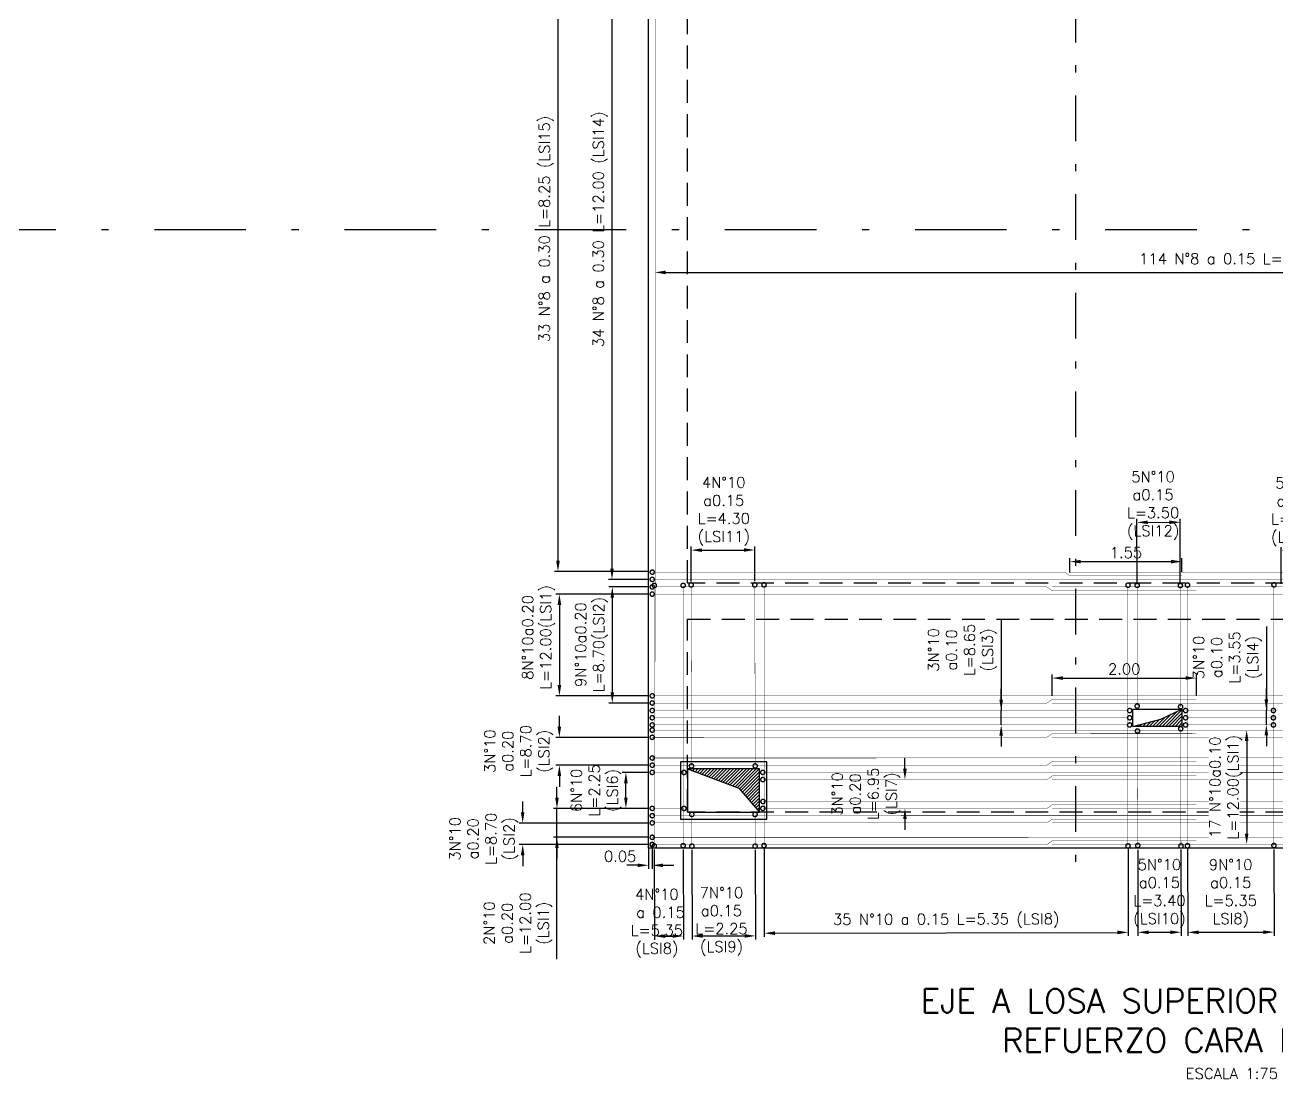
# Model space of a CAD drawing. Header units: metres. Extents: x 1080427 to 1081241, y 976768 to 977288.
# Drawn here: x 1080682.23 to 1080699.61, y 977027.62 to 977042.26 of the extents above; entities that cross this region are included whole.
import ezdxf

# ---------------------------------------------------------------- set-up
doc = ezdxf.new("R2010")
doc.units = ezdxf.units.M
doc.header["$LTSCALE"] = 25.4
for name, pattern in [('DASHDOT', [1, 0.5, -0.25, 0, -0.25]), ('DASHED2', [0.375, 0.25, -0.125]), ('HIDDEN', [0.375, 0.25, -0.125])]:
    doc.linetypes.add(name, pattern=pattern)
for name, color, linetype in [('CONTRAPESO', 3, 'Continuous'), ('DIMCONTRAPESO', 1, 'Continuous'), ('EJE PUENTE', 41, 'DASHDOT'), ('PROY', 9, 'HIDDEN'), ('PROYECC', 251, 'HIDDEN'), ('REF', 6, 'Continuous'), ('REF H', 6, 'Continuous'), ('REGL175', 7, 'Continuous')]:
    doc.layers.add(name, color=color, linetype=linetype)
doc.layers.add('COTA', color=1, linetype='Continuous', lineweight=30)
doc.layers.add('EJECONTRAPESO', color=41, linetype='DASHDOT', lineweight=30)
doc.styles.add('romans', font='romans.shx')
doc.dimstyles.new('Copy 75', dxfattribs={"dimtxt": 0.15, "dimasz": 0.15, "dimexe": 0.05, "dimexo": 0.05, "dimgap": 0.05, "dimtad": 1, "dimzin": 0, "dimdsep": 46, "dimtxsty": 'romans', "dimcen": 0.002, "dimclrd": 1, "dimclre": 1, "dimclrt": 3, "dimadec": 4, "dimazin": 0, "dimtfac": 1, "dimtofl": 0, "dimtmove": 1, "dimatfit": 3, "dimfxl": 1, "dimtolj": 1, "dimtzin": 0, "dimarcsym": 1})

# ---------------------------------------------------------------- blocks, each defined once
blk = doc.blocks.new('*D393')
at = {"layer": 'Defpoints', "color": 0, "transparency": 16777216}
for p in [(1080690.928, 977044.18), (1080689.627, 977034.668), (1080690.936, 977034.668)]:
    blk.add_point(p, dxfattribs=at)
at = {"layer": 'DIMCONTRAPESO', "color": 1, "lineweight": -2, "transparency": 16777216}
for p, q in [((1080690.878, 977044.18), (1080689.577, 977044.18)), ((1080689.627, 977044.03), (1080689.627, 977034.818)), ((1080690.886, 977034.668), (1080689.577, 977034.668))]:
    blk.add_line(p, q, dxfattribs=at)
at = {"layer": 'DIMCONTRAPESO', "color": 1, "transparency": 16777216}
for points in [[(1080689.602, 977044.03), (1080689.652, 977044.03), (1080689.627, 977044.18)], [(1080689.602, 977034.818), (1080689.652, 977034.818), (1080689.627, 977034.668)]]:
    blk.add_solid(points, dxfattribs=at)
at = {"layer": 'DIMCONTRAPESO', "color": 3, "transparency": 16777216, "insert": (1080689.463, 977039.424), "char_height": 0.15, "attachment_point": 5, "rotation": 90, "style": 'romans'}
blk.add_mtext('\\A1;33 N°8 a 0.30 L=8.25 (LSI15)', dxfattribs=at)
blk = doc.blocks.new('*D394')
at = {"layer": 'Defpoints', "color": 0, "transparency": 16777216}
for p in [(1080690.937, 977044.28), (1080690.377, 977034.559), (1080690.936, 977034.559)]:
    blk.add_point(p, dxfattribs=at)
at = {"layer": 'DIMCONTRAPESO', "color": 1, "lineweight": -2, "transparency": 16777216}
for p, q in [((1080690.887, 977044.28), (1080690.327, 977044.28)), ((1080690.377, 977044.13), (1080690.377, 977034.709)), ((1080690.886, 977034.559), (1080690.327, 977034.559))]:
    blk.add_line(p, q, dxfattribs=at)
at = {"layer": 'DIMCONTRAPESO', "color": 1, "transparency": 16777216}
for points in [[(1080690.352, 977044.13), (1080690.402, 977044.13), (1080690.377, 977044.28)], [(1080690.352, 977034.709), (1080690.402, 977034.709), (1080690.377, 977034.559)]]:
    blk.add_solid(points, dxfattribs=at)
at = {"layer": 'DIMCONTRAPESO', "color": 3, "transparency": 16777216, "insert": (1080690.213, 977039.42), "char_height": 0.15, "attachment_point": 5, "rotation": 90, "style": 'romans'}
blk.add_mtext('\\A1;34 N°8 a 0.30 L=12.00 (LSI14)', dxfattribs=at)
blk = doc.blocks.new('*D387')
at = {"layer": 'Defpoints', "color": 0, "transparency": 16777216}
for p in [(1080690.884, 977030.878), (1080690.936, 977030.878), (1080690.884, 977030.589)]:
    blk.add_point(p, dxfattribs=at)
at = {"layer": 'DIMCONTRAPESO', "color": 1, "lineweight": -2, "transparency": 16777216}
for p, q in [((1080690.884, 977030.828), (1080690.884, 977030.539)), ((1080690.936, 977030.828), (1080690.936, 977030.539)), ((1080690.734, 977030.589), (1080690.584, 977030.589)), ((1080691.086, 977030.589), (1080691.236, 977030.589))]:
    blk.add_line(p, q, dxfattribs=at)
at = {"layer": 'DIMCONTRAPESO', "color": 1, "transparency": 16777216}
for points in [[(1080690.734, 977030.614), (1080690.734, 977030.564), (1080690.884, 977030.589)], [(1080691.086, 977030.614), (1080691.086, 977030.564), (1080690.936, 977030.589)]]:
    blk.add_solid(points, dxfattribs=at)
at = {"layer": 'DIMCONTRAPESO', "color": 3, "transparency": 16777216, "insert": (1080690.49, 977030.714), "char_height": 0.15, "attachment_point": 5, "style": 'romans'}
blk.add_mtext('\\A1;0.05', dxfattribs=at)
blk = doc.blocks.new('*D388')
at = {"layer": 'Defpoints', "color": 0, "transparency": 16777216}
for p in [(1080690.936, 977034.354), (1080689.647, 977032.942), (1080690.936, 977032.942)]:
    blk.add_point(p, dxfattribs=at)
at = {"layer": 'DIMCONTRAPESO', "color": 1, "lineweight": -2, "transparency": 16777216}
for p, q in [((1080690.886, 977034.354), (1080689.597, 977034.354)), ((1080689.647, 977034.204), (1080689.647, 977033.092)), ((1080690.886, 977032.942), (1080689.597, 977032.942))]:
    blk.add_line(p, q, dxfattribs=at)
at = {"layer": 'DIMCONTRAPESO', "color": 1, "transparency": 16777216}
for points in [[(1080689.622, 977034.204), (1080689.672, 977034.204), (1080689.647, 977034.354)], [(1080689.622, 977033.092), (1080689.672, 977033.092), (1080689.647, 977032.942)]]:
    blk.add_solid(points, dxfattribs=at)
at = {"layer": 'DIMCONTRAPESO', "color": 3, "transparency": 16777216, "insert": (1080689.357, 977033.753), "char_height": 0.15, "attachment_point": 5, "rotation": 90, "style": 'romans'}
blk.add_mtext('\\A1;8N°10a0.20\\PL=12.00(LSI1)', dxfattribs=at)
blk = doc.blocks.new('*D389')
at = {"layer": 'DIMCONTRAPESO', "color": 1, "lineweight": -2, "transparency": 16777216}
for p, q in [((1080699.188, 977032.317), (1080699.188, 977031.029)), ((1080699.138, 977030.879), (1080699.138, 977030.879))]:
    blk.add_line(p, q, dxfattribs=at)
at = {"layer": 'DIMCONTRAPESO', "color": 3, "transparency": 16777216, "insert": (1080698.899, 977031.673), "char_height": 0.15, "attachment_point": 5, "rotation": 90, "style": 'romans', "bg_fill": 3, "box_fill_scale": 1.1, "bg_fill_color": 256, "bg_fill_true_color": 13158600, "bg_fill_transparency": 0}
blk.add_mtext('\\A1;17 N°10a0.10\\PL=12.00(LSI1)', dxfattribs=at)
at = {"layer": 'Defpoints', "color": 0, "transparency": 16777216}
for p in [(1080699.188, 977032.467), (1080699.188, 977030.879), (1080699.188, 977030.879)]:
    blk.add_point(p, dxfattribs=at)
at = {"layer": 'DIMCONTRAPESO', "color": 1, "transparency": 16777216}
for points in [[(1080699.163, 977032.317), (1080699.213, 977032.317), (1080699.188, 977032.467)], [(1080699.163, 977031.029), (1080699.213, 977031.029), (1080699.188, 977030.879)]]:
    blk.add_solid(points, dxfattribs=at)
blk = doc.blocks.new('*D395')
at = {"layer": 'Defpoints', "color": 0, "transparency": 16777216}
for p in [(1080689.646, 977032.366), (1080690.936, 977032.366), (1080690.936, 977031.979)]:
    blk.add_point(p, dxfattribs=at)
at = {"layer": 'DIMCONTRAPESO', "color": 1, "lineweight": -2, "transparency": 16777216}
for p, q in [((1080689.646, 977032.516), (1080689.646, 977032.666)), ((1080690.886, 977032.366), (1080689.596, 977032.366)), ((1080690.886, 977031.979), (1080689.596, 977031.979)), ((1080689.646, 977031.829), (1080689.646, 977031.679))]:
    blk.add_line(p, q, dxfattribs=at)
at = {"layer": 'DIMCONTRAPESO', "color": 1, "transparency": 16777216}
for points in [[(1080689.621, 977032.516), (1080689.671, 977032.516), (1080689.646, 977032.366)], [(1080689.621, 977031.829), (1080689.671, 977031.829), (1080689.646, 977031.979)]]:
    blk.add_solid(points, dxfattribs=at)
at = {"layer": 'DIMCONTRAPESO', "color": 3, "transparency": 16777216, "insert": (1080689.081, 977032.173), "char_height": 0.15, "attachment_point": 5, "rotation": 90, "style": 'romans'}
blk.add_mtext('\\A1;3N°10\\Pa0.20\\PL=8.70\\P(LSI2)', dxfattribs=at)
blk = doc.blocks.new('*D396')
at = {"layer": 'Defpoints', "color": 0, "transparency": 16777216}
for p in [(1080690.57, 977031.879), (1080690.936, 977031.879), (1080690.936, 977031.379)]:
    blk.add_point(p, dxfattribs=at)
at = {"layer": 'DIMCONTRAPESO', "color": 1, "lineweight": -2, "transparency": 16777216}
for p, q in [((1080690.886, 977031.879), (1080690.52, 977031.879)), ((1080690.57, 977031.529), (1080690.57, 977031.729)), ((1080690.886, 977031.379), (1080690.52, 977031.379))]:
    blk.add_line(p, q, dxfattribs=at)
at = {"layer": 'DIMCONTRAPESO', "color": 1, "transparency": 16777216}
for points in [[(1080690.545, 977031.729), (1080690.595, 977031.729), (1080690.57, 977031.879)], [(1080690.545, 977031.529), (1080690.595, 977031.529), (1080690.57, 977031.379)]]:
    blk.add_solid(points, dxfattribs=at)
at = {"layer": 'DIMCONTRAPESO', "color": 3, "transparency": 16777216, "insert": (1080690.156, 977031.629), "char_height": 0.15, "attachment_point": 5, "rotation": 90, "style": 'romans'}
blk.add_mtext('\\A1;6N°10\\PL=2.25\\P(LSI6)', dxfattribs=at)
blk = doc.blocks.new('*D390')
at = {"layer": 'Defpoints', "color": 0, "transparency": 16777216}
for p in [(1080689.137, 977031.176), (1080690.936, 977031.176), (1080690.936, 977030.878)]:
    blk.add_point(p, dxfattribs=at)
at = {"layer": 'DIMCONTRAPESO', "color": 1, "lineweight": -2, "transparency": 16777216}
for p, q in [((1080689.137, 977031.326), (1080689.137, 977031.476)), ((1080690.886, 977031.176), (1080689.087, 977031.176)), ((1080690.886, 977030.878), (1080689.087, 977030.878)), ((1080689.137, 977030.728), (1080689.137, 977030.578))]:
    blk.add_line(p, q, dxfattribs=at)
at = {"layer": 'DIMCONTRAPESO', "color": 1, "transparency": 16777216}
for points in [[(1080689.112, 977031.326), (1080689.162, 977031.326), (1080689.137, 977031.176)], [(1080689.112, 977030.728), (1080689.162, 977030.728), (1080689.137, 977030.878)]]:
    blk.add_solid(points, dxfattribs=at)
at = {"layer": 'DIMCONTRAPESO', "color": 3, "transparency": 16777216, "insert": (1080688.598, 977030.957), "char_height": 0.15, "attachment_point": 5, "rotation": 90, "style": 'romans'}
blk.add_mtext('\\A1;3N°10\\Pa0.20\\PL=8.70\\P(LSI2)', dxfattribs=at)
blk = doc.blocks.new('*D391')
at = {"layer": 'Defpoints', "color": 0, "transparency": 16777216}
for p in [(1080690.936, 977034.454), (1080690.381, 977032.842), (1080690.936, 977032.842)]:
    blk.add_point(p, dxfattribs=at)
at = {"layer": 'DIMCONTRAPESO', "color": 1, "lineweight": -2, "transparency": 16777216}
for p, q in [((1080690.886, 977034.454), (1080690.331, 977034.454)), ((1080690.381, 977034.304), (1080690.381, 977032.992)), ((1080690.886, 977032.842), (1080690.331, 977032.842))]:
    blk.add_line(p, q, dxfattribs=at)
at = {"layer": 'DIMCONTRAPESO', "color": 1, "transparency": 16777216}
for points in [[(1080690.356, 977034.304), (1080690.406, 977034.304), (1080690.381, 977034.454)], [(1080690.356, 977032.992), (1080690.406, 977032.992), (1080690.381, 977032.842)]]:
    blk.add_solid(points, dxfattribs=at)
at = {"layer": 'DIMCONTRAPESO', "color": 3, "transparency": 16777216, "insert": (1080690.092, 977033.653), "char_height": 0.15, "attachment_point": 5, "rotation": 90, "style": 'romans'}
blk.add_mtext('\\A1;9N°10a0.20\\PL=8.70(LSI2)', dxfattribs=at)
blk = doc.blocks.new('*D392')
at = {"layer": 'Defpoints', "color": 0, "transparency": 16777216}
for p in [(1080694.444, 977031.78), (1080694.444, 977031.78), (1080694.444, 977031.38)]:
    blk.add_point(p, dxfattribs=at)
at = {"layer": 'DIMCONTRAPESO', "color": 1, "lineweight": -2, "transparency": 16777216}
for p, q in [((1080694.444, 977031.93), (1080694.444, 977032.08)), ((1080694.494, 977031.78), (1080694.494, 977031.78)), ((1080694.444, 977031.23), (1080694.444, 977031.08))]:
    blk.add_line(p, q, dxfattribs=at)
at = {"layer": 'DIMCONTRAPESO', "color": 1, "transparency": 16777216}
for points in [[(1080694.419, 977031.93), (1080694.469, 977031.93), (1080694.444, 977031.78)], [(1080694.419, 977031.23), (1080694.469, 977031.23), (1080694.444, 977031.38)]]:
    blk.add_solid(points, dxfattribs=at)
at = {"layer": 'DIMCONTRAPESO', "color": 3, "transparency": 16777216, "insert": (1080693.904, 977031.58), "char_height": 0.15, "attachment_point": 5, "rotation": 90, "style": 'romans'}
blk.add_mtext('\\A1;3N°10\\Pa0.20\\PL=6.95\\P(LSI7)', dxfattribs=at)
blk = doc.blocks.new('*D377')
at = {"layer": 'Defpoints', "color": 0, "transparency": 16777216}
for p in [(1080699.461, 977032.743), (1080699.461, 977032.743), (1080699.461, 977032.543)]:
    blk.add_point(p, dxfattribs=at)
at = {"layer": 'DIMCONTRAPESO', "color": 1, "lineweight": -2, "transparency": 16777216}
for p, q in [((1080699.461, 977033.903), (1080699.461, 977032.743)), ((1080699.461, 977032.893), (1080699.461, 977033.043)), ((1080699.461, 977032.543), (1080699.461, 977032.743)), ((1080699.461, 977032.393), (1080699.461, 977032.243))]:
    blk.add_line(p, q, dxfattribs=at)
at = {"layer": 'DIMCONTRAPESO', "color": 1, "transparency": 16777216}
for points in [[(1080699.436, 977032.893), (1080699.486, 977032.893), (1080699.461, 977032.743)], [(1080699.436, 977032.393), (1080699.486, 977032.393), (1080699.461, 977032.543)]]:
    blk.add_solid(points, dxfattribs=at)
at = {"layer": 'DIMCONTRAPESO', "color": 3, "transparency": 16777216, "insert": (1080698.922, 977033.475), "char_height": 0.15, "attachment_point": 5, "rotation": 90, "style": 'romans'}
blk.add_mtext('\\A1;3N°10\\Pa0.10\\PL=3.55\\P(LSI4)', dxfattribs=at)
blk = doc.blocks.new('*D382')
at = {"layer": 'Defpoints', "color": 0, "transparency": 16777216}
for p in [(1080695.78, 977032.738), (1080695.78, 977032.738), (1080695.78, 977032.538)]:
    blk.add_point(p, dxfattribs=at)
at = {"layer": 'DIMCONTRAPESO', "color": 1, "lineweight": -2, "transparency": 16777216}
for p, q in [((1080695.78, 977034.008), (1080695.78, 977032.738)), ((1080695.78, 977032.888), (1080695.78, 977033.038)), ((1080695.78, 977032.538), (1080695.78, 977032.738)), ((1080695.78, 977032.388), (1080695.78, 977032.238))]:
    blk.add_line(p, q, dxfattribs=at)
at = {"layer": 'DIMCONTRAPESO', "color": 1, "transparency": 16777216}
for points in [[(1080695.755, 977032.888), (1080695.805, 977032.888), (1080695.78, 977032.738)], [(1080695.755, 977032.388), (1080695.805, 977032.388), (1080695.78, 977032.538)]]:
    blk.add_solid(points, dxfattribs=at)
at = {"layer": 'DIMCONTRAPESO', "color": 3, "transparency": 16777216, "insert": (1080695.241, 977033.579), "char_height": 0.15, "attachment_point": 5, "rotation": 90, "style": 'romans'}
blk.add_mtext('\\A1;3N°10\\Pa0.10\\PL=8.65\\P(LSI3)', dxfattribs=at)
blk = doc.blocks.new('*D398')
at = {"layer": 'Defpoints', "color": 0, "transparency": 16777216}
for p in [(1080690.971, 977038.821), (1080707.821, 977038.821), (1080707.821, 977038.821)]:
    blk.add_point(p, dxfattribs=at)
at = {"layer": 'DIMCONTRAPESO', "color": 1, "lineweight": -2, "transparency": 16777216}
blk.add_line((1080691.121, 977038.821), (1080707.671, 977038.821), dxfattribs=at)
at = {"layer": 'DIMCONTRAPESO', "color": 1, "transparency": 16777216}
for points in [[(1080691.121, 977038.846), (1080691.121, 977038.796), (1080690.971, 977038.821)], [(1080707.671, 977038.846), (1080707.671, 977038.796), (1080707.821, 977038.821)]]:
    blk.add_solid(points, dxfattribs=at)
at = {"layer": 'DIMCONTRAPESO', "color": 3, "transparency": 16777216, "insert": (1080699.396, 977038.986), "char_height": 0.15, "attachment_point": 5, "style": 'romans'}
blk.add_mtext('\\A1;114 N°8 a 0.15 L=12.00 (LSI13)', dxfattribs=at)
blk = doc.blocks.new('*D401')
at = {"layer": 'Defpoints', "color": 0, "transparency": 16777216}
for p in [(1080692.487, 977030.878), (1080697.541, 977030.888), (1080697.544, 977029.658)]:
    blk.add_point(p, dxfattribs=at)
at = {"layer": 'DIMCONTRAPESO', "color": 1, "lineweight": -2, "transparency": 16777216}
for p, q in [((1080692.488, 977030.828), (1080692.49, 977029.596)), ((1080697.541, 977030.838), (1080697.544, 977029.608)), ((1080692.64, 977029.647), (1080697.394, 977029.658))]:
    blk.add_line(p, q, dxfattribs=at)
at = {"layer": 'DIMCONTRAPESO', "color": 1, "transparency": 16777216}
for points in [[(1080692.64, 977029.672), (1080692.64, 977029.622), (1080692.49, 977029.646)], [(1080697.394, 977029.683), (1080697.394, 977029.633), (1080697.544, 977029.658)]]:
    blk.add_solid(points, dxfattribs=at)
at = {"layer": 'DIMCONTRAPESO', "color": 3, "transparency": 16777216, "insert": (1080695.017, 977029.817), "char_height": 0.15, "attachment_point": 5, "rotation": 0.1336, "style": 'romans'}
blk.add_mtext('\\A1;35 N°10 a 0.15 L=5.35 (LSI8)', dxfattribs=at)
blk = doc.blocks.new('*D405')
at = {"layer": 'Defpoints', "color": 0, "transparency": 16777216}
for p in [(1080698.367, 977030.886), (1080699.567, 977030.861), (1080699.57, 977029.661)]:
    blk.add_point(p, dxfattribs=at)
at = {"layer": 'DIMCONTRAPESO', "color": 1, "lineweight": -2, "transparency": 16777216}
for p, q in [((1080698.367, 977030.836), (1080698.37, 977029.608)), ((1080699.567, 977030.811), (1080699.57, 977029.611)), ((1080698.52, 977029.659), (1080699.42, 977029.661))]:
    blk.add_line(p, q, dxfattribs=at)
at = {"layer": 'DIMCONTRAPESO', "color": 1, "transparency": 16777216}
for points in [[(1080698.52, 977029.684), (1080698.52, 977029.634), (1080698.37, 977029.658)], [(1080699.42, 977029.686), (1080699.42, 977029.636), (1080699.57, 977029.661)]]:
    blk.add_solid(points, dxfattribs=at)
at = {"layer": 'DIMCONTRAPESO', "color": 3, "transparency": 16777216, "insert": (1080698.967, 977030.199), "char_height": 0.15, "attachment_point": 5, "rotation": 0.1336, "style": 'romans'}
blk.add_mtext('\\A1;9N°10\\Pa0.15\\PL=5.35\\PLSI8)', dxfattribs=at)
blk = doc.blocks.new('*D402')
at = {"layer": 'Defpoints', "color": 0, "transparency": 16777216}
for p in [(1080691.485, 977030.855), (1080692.365, 977030.855), (1080692.368, 977029.609)]:
    blk.add_point(p, dxfattribs=at)
at = {"layer": 'DIMCONTRAPESO', "color": 1, "lineweight": -2, "transparency": 16777216}
for p, q in [((1080691.485, 977030.805), (1080691.488, 977029.557)), ((1080692.365, 977030.805), (1080692.368, 977029.559)), ((1080691.638, 977029.608), (1080692.218, 977029.609))]:
    blk.add_line(p, q, dxfattribs=at)
at = {"layer": 'DIMCONTRAPESO', "color": 1, "transparency": 16777216}
for points in [[(1080691.638, 977029.633), (1080691.638, 977029.583), (1080691.488, 977029.607)], [(1080692.218, 977029.634), (1080692.218, 977029.584), (1080692.368, 977029.609)]]:
    blk.add_solid(points, dxfattribs=at)
at = {"layer": 'DIMCONTRAPESO', "color": 3, "transparency": 16777216, "insert": (1080691.897, 977029.809), "char_height": 0.15, "attachment_point": 5, "rotation": 0.1336, "style": 'romans'}
blk.add_mtext('\\A1;7N°10\\Pa0.15\\PL=2.25\\P(LSI9)', dxfattribs=at)
blk = doc.blocks.new('*D403')
at = {"layer": 'Defpoints', "color": 0, "transparency": 16777216}
for p in [(1080690.964, 977030.857), (1080691.365, 977030.861), (1080691.368, 977029.607)]:
    blk.add_point(p, dxfattribs=at)
at = {"layer": 'DIMCONTRAPESO', "color": 1, "lineweight": -2, "transparency": 16777216}
for p, q in [((1080690.964, 977030.807), (1080690.967, 977029.556)), ((1080691.366, 977030.811), (1080691.369, 977029.557)), ((1080691.117, 977029.606), (1080691.218, 977029.607))]:
    blk.add_line(p, q, dxfattribs=at)
at = {"layer": 'DIMCONTRAPESO', "color": 1, "transparency": 16777216}
for points in [[(1080691.117, 977029.631), (1080691.117, 977029.581), (1080690.967, 977029.606)], [(1080691.218, 977029.632), (1080691.218, 977029.582), (1080691.368, 977029.607)]]:
    blk.add_solid(points, dxfattribs=at)
at = {"layer": 'DIMCONTRAPESO', "color": 3, "transparency": 16777216, "insert": (1080691, 977029.786), "char_height": 0.15, "attachment_point": 5, "rotation": 0.1336, "style": 'romans'}
blk.add_mtext('\\A1;4N°10\\P a 0.15\\PL=5.35\\P(LSI8)', dxfattribs=at)
blk = doc.blocks.new('*D404')
at = {"layer": 'Defpoints', "color": 0, "transparency": 16777216}
for p in [(1080697.676, 977030.856), (1080698.276, 977030.857), (1080698.279, 977029.66)]:
    blk.add_point(p, dxfattribs=at)
at = {"layer": 'DIMCONTRAPESO', "color": 1, "lineweight": -2, "transparency": 16777216}
for p, q in [((1080697.676, 977030.806), (1080697.679, 977029.609)), ((1080698.276, 977030.807), (1080698.279, 977029.61)), ((1080697.829, 977029.659), (1080698.129, 977029.66))]:
    blk.add_line(p, q, dxfattribs=at)
at = {"layer": 'DIMCONTRAPESO', "color": 1, "transparency": 16777216}
for points in [[(1080697.829, 977029.684), (1080697.829, 977029.634), (1080697.679, 977029.659)], [(1080698.129, 977029.685), (1080698.129, 977029.635), (1080698.279, 977029.66)]]:
    blk.add_solid(points, dxfattribs=at)
at = {"layer": 'DIMCONTRAPESO', "color": 3, "transparency": 16777216, "insert": (1080697.977, 977030.199), "char_height": 0.15, "attachment_point": 5, "rotation": 0.1336, "style": 'romans'}
blk.add_mtext('\\A1;5N°10\\Pa0.15\\PL=3.40\\P(LSI10)', dxfattribs=at)
blk = doc.blocks.new('*D400')
at = {"layer": 'Defpoints', "color": 0, "transparency": 16777216}
for p in [(1080698.265, 977035.352), (1080697.668, 977034.443), (1080698.268, 977034.444)]:
    blk.add_point(p, dxfattribs=at)
at = {"layer": 'DIMCONTRAPESO', "color": 1, "lineweight": -2, "transparency": 16777216}
for p, q in [((1080697.667, 977034.493), (1080697.665, 977035.401)), ((1080697.815, 977035.351), (1080698.115, 977035.352)), ((1080698.267, 977034.494), (1080698.265, 977035.402))]:
    blk.add_line(p, q, dxfattribs=at)
at = {"layer": 'DIMCONTRAPESO', "color": 1, "transparency": 16777216}
for points in [[(1080697.815, 977035.376), (1080697.816, 977035.326), (1080697.665, 977035.351)], [(1080698.115, 977035.377), (1080698.116, 977035.327), (1080698.265, 977035.352)]]:
    blk.add_solid(points, dxfattribs=at)
at = {"layer": 'DIMCONTRAPESO', "color": 3, "transparency": 16777216, "insert": (1080697.889, 977035.584), "char_height": 0.15, "attachment_point": 5, "rotation": 0.1336, "style": 'romans'}
blk.add_mtext('\\A1;5N°10\\Pa0.15\\PL=3.50\\P(LSI12)', dxfattribs=at)
blk = doc.blocks.new('*D399')
at = {"layer": 'Defpoints', "color": 0, "transparency": 16777216}
for p in [(1080692.358, 977034.967), (1080691.476, 977034.482), (1080692.359, 977034.483)]:
    blk.add_point(p, dxfattribs=at)
at = {"layer": 'DIMCONTRAPESO', "color": 1, "lineweight": -2, "transparency": 16777216}
for p, q in [((1080691.476, 977034.532), (1080691.474, 977035.015)), ((1080691.625, 977034.965), (1080692.208, 977034.967)), ((1080692.359, 977034.533), (1080692.358, 977035.017))]:
    blk.add_line(p, q, dxfattribs=at)
at = {"layer": 'DIMCONTRAPESO', "color": 1, "transparency": 16777216}
for points in [[(1080691.624, 977034.99), (1080691.625, 977034.94), (1080691.475, 977034.965)], [(1080692.208, 977034.992), (1080692.208, 977034.942), (1080692.358, 977034.967)]]:
    blk.add_solid(points, dxfattribs=at)
at = {"layer": 'DIMCONTRAPESO', "color": 3, "transparency": 16777216, "insert": (1080691.929, 977035.505), "char_height": 0.15, "attachment_point": 5, "rotation": 0.1336, "style": 'romans'}
blk.add_mtext('\\A1;4N°10\\Pa0.15\\PL=4.30\\P(LSI11)', dxfattribs=at)
blk = doc.blocks.new('*D406')
at = {"layer": 'Defpoints', "color": 0, "transparency": 16777216}
for p in [(1080698.49, 977033.189), (1080696.487, 977032.892), (1080698.49, 977032.893)]:
    blk.add_point(p, dxfattribs=at)
at = {"layer": 'DIMCONTRAPESO', "color": 1, "lineweight": -2, "transparency": 16777216}
for p, q in [((1080696.487, 977032.942), (1080696.487, 977033.239)), ((1080696.637, 977033.189), (1080698.34, 977033.189)), ((1080698.49, 977032.943), (1080698.49, 977033.239))]:
    blk.add_line(p, q, dxfattribs=at)
at = {"layer": 'DIMCONTRAPESO', "color": 1, "transparency": 16777216}
for points in [[(1080696.637, 977033.214), (1080696.637, 977033.164), (1080696.487, 977033.189)], [(1080698.34, 977033.214), (1080698.34, 977033.164), (1080698.49, 977033.189)]]:
    blk.add_solid(points, dxfattribs=at)
at = {"layer": 'DIMCONTRAPESO', "color": 3, "transparency": 16777216, "insert": (1080697.488, 977033.314), "char_height": 0.15, "attachment_point": 5, "style": 'romans'}
blk.add_mtext('\\A1;2.00', dxfattribs=at)
blk = doc.blocks.new('*D535')
at = {"layer": 'Defpoints', "color": 0, "transparency": 16777216}
for p in [(1080700.266, 977034.96), (1080699.668, 977034.447), (1080700.268, 977034.449)]:
    blk.add_point(p, dxfattribs=at)
at = {"layer": 'DIMCONTRAPESO', "color": 1, "lineweight": -2, "transparency": 16777216}
for p, q in [((1080699.667, 977034.497), (1080699.666, 977035.008)), ((1080699.816, 977034.959), (1080700.116, 977034.959)), ((1080700.267, 977034.499), (1080700.266, 977035.01))]:
    blk.add_line(p, q, dxfattribs=at)
at = {"layer": 'DIMCONTRAPESO', "color": 1, "transparency": 16777216}
for points in [[(1080699.816, 977034.984), (1080699.816, 977034.934), (1080699.666, 977034.958)], [(1080700.116, 977034.984), (1080700.116, 977034.934), (1080700.266, 977034.96)]]:
    blk.add_solid(points, dxfattribs=at)
at = {"layer": 'DIMCONTRAPESO', "color": 3, "transparency": 16777216, "insert": (1080699.889, 977035.498), "char_height": 0.15, "attachment_point": 5, "rotation": 0.1336, "style": 'romans'}
blk.add_mtext('\\A1;5N°10\\Pa0.15\\PL=3.50\\P(LSI12)', dxfattribs=at)
blk = doc.blocks.new('*D539')
at = {"layer": 'Defpoints', "color": 0, "transparency": 16777216}
for p in [(1080689.613, 977031.378), (1080690.936, 977031.378), (1080690.936, 977030.978)]:
    blk.add_point(p, dxfattribs=at)
at = {"layer": 'DIMCONTRAPESO', "color": 1, "lineweight": -2, "transparency": 16777216}
for p, q in [((1080689.613, 977031.528), (1080689.613, 977031.678)), ((1080690.886, 977031.378), (1080689.563, 977031.378)), ((1080689.613, 977030.978), (1080689.613, 977031.378)), ((1080690.886, 977030.978), (1080689.563, 977030.978)), ((1080689.613, 977029.285), (1080689.613, 977030.978)), ((1080689.613, 977030.828), (1080689.613, 977030.678))]:
    blk.add_line(p, q, dxfattribs=at)
at = {"layer": 'DIMCONTRAPESO', "color": 1, "transparency": 16777216}
for points in [[(1080689.588, 977031.528), (1080689.638, 977031.528), (1080689.613, 977031.378)], [(1080689.588, 977030.828), (1080689.638, 977030.828), (1080689.613, 977030.978)]]:
    blk.add_solid(points, dxfattribs=at)
at = {"layer": 'DIMCONTRAPESO', "color": 3, "transparency": 16777216, "insert": (1080689.073, 977029.785), "char_height": 0.15, "attachment_point": 5, "rotation": 90, "style": 'romans'}
blk.add_mtext('\\A1;2N°10\\Pa0.20\\PL=12.00\\P(LSI1)', dxfattribs=at)
blk = doc.blocks.new('*D580')
at = {"layer": 'Defpoints', "color": 0, "transparency": 16777216}
for p in [(1080698.289, 977034.806), (1080696.735, 977034.607), (1080698.289, 977034.608)]:
    blk.add_point(p, dxfattribs=at)
at = {"layer": 'DIMCONTRAPESO', "color": 1, "lineweight": -2, "transparency": 16777216}
for p, q in [((1080696.735, 977034.657), (1080696.735, 977034.856)), ((1080696.885, 977034.806), (1080698.139, 977034.806)), ((1080698.289, 977034.658), (1080698.289, 977034.856))]:
    blk.add_line(p, q, dxfattribs=at)
at = {"layer": 'DIMCONTRAPESO', "color": 1, "transparency": 16777216}
for points in [[(1080696.885, 977034.831), (1080696.885, 977034.781), (1080696.735, 977034.806)], [(1080698.139, 977034.831), (1080698.139, 977034.781), (1080698.289, 977034.806)]]:
    blk.add_solid(points, dxfattribs=at)
at = {"layer": 'DIMCONTRAPESO', "color": 3, "transparency": 16777216, "insert": (1080697.512, 977034.931), "char_height": 0.15, "attachment_point": 5, "style": 'romans'}
blk.add_mtext('\\A1;1.55', dxfattribs=at)
blk = doc.blocks.new('A$C17240F3A')
at = {"layer": 'REF', "ltscale": 0.1, "const_width": 0.06}
for points in [[(0.01, 3.639, -1), (0.029, 3.639, -1)], [(0.01, 0.019, -1), (0.029, 0.019, -1)]]:
    blk.add_lwpolyline(points, format="xyb", close=True, dxfattribs=at)
at = {"layer": 'REF', "ltscale": 0.1, "const_width": 0.005}
blk.add_lwpolyline([(0.019, 3.628), (0.019, 0.019)], dxfattribs=at)

msp = doc.modelspace()

# ---------------------------------------------------------------- hatches: boundary and pattern name
at = {"layer": 'DIMCONTRAPESO'}
h = msp.add_hatch(dxfattribs=at)
h.set_pattern_fill('ANSI31', color=9, scale=0.01)
h.set_pattern_definition([(45, (36.467228, -1.409355), (-0.0224506403027, 0.0224506403027), [])])
h.paths.add_polyline_path([(1080698.290131, 977032.517882), (1080697.60881, 977032.517882), (1080697.99524, 977032.619876), (1080698.290131, 977032.757882)])
h = msp.add_hatch(dxfattribs=at)
h.set_pattern_fill('ANSI31', color=9, scale=0.01)
h.set_pattern_definition([(45, (30.31331, -15.581492), (-0.0224506403027, 0.0224506403027), [])])
h.paths.add_polyline_path([(1080692.426497, 977031.928111), (1080691.426572, 977031.928111), (1080692.136534, 977031.661538), (1080692.426497, 977031.328111)])

# ---------------------------------------------------------------- linework, layer by layer
at = {"layer": 'CONTRAPESO'}
for points in [[(1080690.883842, 977048.00955), (1080707.886572, 977048.00955), (1080707.886572, 977030.827608), (1080690.883842, 977030.828608)], [(1080697.60881, 977032.757882), (1080698.290131, 977032.757608), (1080698.290131, 977032.517608), (1080697.60881, 977032.517882)], [(1080691.426572, 977031.328111), (1080692.426497, 977031.328111), (1080692.426497, 977031.928111), (1080691.426572, 977031.928111)]]:
    msp.add_lwpolyline(points, close=True, dxfattribs=at)
at = {"layer": 'DIMCONTRAPESO', "color": 2}
for points in [[(1080697.60881, 977032.517882), (1080697.99524, 977032.619876), (1080698.290131, 977032.757608)], [(1080691.426572, 977031.928111), (1080692.136534, 977031.661538), (1080692.426497, 977031.328111)]]:
    msp.add_lwpolyline(points, dxfattribs=at)
at = {"layer": 'EJE PUENTE', "ltscale": 0.1}
msp.add_lwpolyline([(1080657.623936, 977039.41891), (1080787.827968, 977039.41891)], dxfattribs=at)
at = {"layer": 'EJECONTRAPESO', "ltscale": 0.05}
msp.add_lwpolyline([(1080696.813816, 977049.498915), (1080696.813816, 977030.445989)], dxfattribs=at)
at = {"layer": 'PROY', "color": 252, "ltscale": 0.05}
msp.add_lwpolyline([(1080691.426572, 977034.508608), (1080691.426572, 977044.334456), (1080707.386572, 977044.334456), (1080707.386572, 977034.508608)], close=True, dxfattribs=at)
at = {"layer": 'PROY', "color": 252, "linetype": 'DASHED2', "ltscale": 0.05}
msp.add_lwpolyline([(1080707.386572, 977031.328108), (1080707.386572, 977031.328108), (1080691.426572, 977031.328108), (1080691.426572, 977034.008608), (1080707.386572, 977034.008608), (1080707.386572, 977031.328108)], dxfattribs=at)
at = {"layer": 'PROYECC'}
msp.add_lwpolyline([(1080691.326572, 977031.228111), (1080692.526497, 977031.228111), (1080692.526497, 977032.028111), (1080691.326572, 977032.028111)], close=True, dxfattribs=at)
at = {"layer": 'REF', "ltscale": 0.1, "const_width": 0.005}
for points in [[(1080690.985207, 977045.41891), (1080690.985593, 977033.41891)], [(1080690.964263, 977034.485191), (1080690.964236, 977030.863747)], [(1080691.36551, 977034.470663), (1080691.365496, 977030.861407)], [(1080691.475683, 977034.470688), (1080691.48176, 977031.9792)], [(1080692.359469, 977034.471388), (1080692.365548, 977031.979247)], [(1080692.487463, 977034.472564), (1080692.487449, 977030.863309)], [(1080697.667611, 977034.471642), (1080697.667583, 977032.799771)], [(1080698.26748, 977034.463269), (1080698.271543, 977032.791917)], [(1080698.272523, 977032.484779), (1080698.27627, 977030.857814)], [(1080697.672657, 977032.454071), (1080697.676409, 977030.86307)], [(1080691.376572, 977031.879171), (1080690.936051, 977031.879144)], [(1080691.376572, 977031.379189), (1080690.936051, 977031.379144)], [(1080691.485176, 977031.295192), (1080691.485176, 977030.855341)], [(1080692.363691, 977031.295192), (1080692.363691, 977030.855341)]]:
    msp.add_lwpolyline(points, dxfattribs=at)
at = {"layer": 'REF', "ltscale": 0.1, "const_width": 0.06}
for points in [[(1080690.954711, 977034.476056, -1), (1080690.973761, 977034.4761, -1)], [(1080691.355985, 977034.476078, -1), (1080691.375035, 977034.476077, -1)], [(1080691.466131, 977034.482145, -1), (1080691.485181, 977034.48219, -1)], [(1080692.349917, 977034.482844, -1), (1080692.368967, 977034.482889, -1)], [(1080692.477745, 977034.482844, -1), (1080692.496795, 977034.482888, -1)], [(1080697.658058, 977034.477202, -1), (1080697.677108, 977034.477247, -1)], [(1080698.257928, 977034.474726, -1), (1080698.276978, 977034.47477, -1)], [(1080697.658058, 977032.799749, -1), (1080697.677108, 977032.799793, -1)], [(1080698.261485, 977032.791776, -1), (1080698.280534, 977032.791821, -1)], [(1080697.662599, 977032.453942, -1), (1080697.681649, 977032.453987, -1)], [(1080698.262465, 977032.48465, -1), (1080698.281515, 977032.484695, -1)], [(1080691.471661, 977031.968425, -1), (1080691.490711, 977031.968469, -1)], [(1080692.355447, 977031.969124, -1), (1080692.374497, 977031.969168, -1)], [(1080691.475118, 977031.295082, -1), (1080691.494168, 977031.295126, -1)], [(1080692.353633, 977031.295082, -1), (1080692.372683, 977031.295126, -1)], [(1080690.954711, 977030.857415, -1), (1080690.973761, 977030.85746, -1)], [(1080691.355985, 977030.86141, -1), (1080691.375035, 977030.861408, -1)], [(1080691.476099, 977030.855318, -1), (1080691.495149, 977030.855362, -1)], [(1080692.354614, 977030.855318, -1), (1080692.373664, 977030.855362, -1)], [(1080692.477938, 977030.863311, -1), (1080692.496988, 977030.863309, -1)], [(1080697.666349, 977030.863685, -1), (1080697.685399, 977030.863729, -1)], [(1080698.266745, 977030.857791, -1), (1080698.285795, 977030.857836, -1)]]:
    msp.add_lwpolyline(points, format="xyb", close=True, dxfattribs=at)
at = {"layer": 'REF H', "ltscale": 0.1, "const_width": 0.06}
for points in [[(1080690.926526, 977034.658924, 1), (1080690.945576, 977034.658924, 1)], [(1080690.926526, 977034.558924, 1), (1080690.945576, 977034.558924, 1)], [(1080690.926526, 977034.454459, 1), (1080690.945576, 977034.454459, 1)], [(1080690.926526, 977034.354459, 1), (1080690.945576, 977034.354459, 1)], [(1080690.926361, 977032.942433, -1), (1080690.945411, 977032.942433, -1)], [(1080690.926471, 977032.842429, -1), (1080690.945521, 977032.842429, -1)], [(1080690.926471, 977032.738367, -1), (1080690.945521, 977032.738367, -1)], [(1080690.926471, 977032.638367, -1), (1080690.945521, 977032.638367, -1)], [(1080697.553541, 977032.737886, 1), (1080697.572591, 977032.737886, 1)], [(1080697.553541, 977032.637886, 1), (1080697.572591, 977032.637886, 1)], [(1080698.330551, 977032.737886, 1), (1080698.349601, 977032.737886, 1)], [(1080698.330551, 977032.637886, 1), (1080698.349601, 977032.637886, 1)], [(1080699.54923, 977032.737886, 1), (1080699.56828, 977032.737886, 1)], [(1080699.54923, 977032.637886, 1), (1080699.56828, 977032.637886, 1)], [(1080690.92641, 977032.466695, -1), (1080690.94546, 977032.466695, -1)], [(1080690.926526, 977032.537882, -1), (1080690.945576, 977032.537882, -1)], [(1080697.553541, 977032.537886, 1), (1080697.572591, 977032.537886, 1)], [(1080698.330551, 977032.537886, 1), (1080698.349601, 977032.537886, 1)], [(1080699.54923, 977032.537886, 1), (1080699.56828, 977032.537886, 1)], [(1080690.926526, 977032.366204, -1), (1080690.945576, 977032.366204, -1)], [(1080690.926459, 977032.079144, -1), (1080690.945509, 977032.079144, -1)], [(1080690.926461, 977031.979147, -1), (1080690.945511, 977031.979147, -1)], [(1080690.926471, 977031.879144, -1), (1080690.945521, 977031.879144, -1)], [(1080691.367047, 977031.879171, -1), (1080691.386097, 977031.879171, -1)], [(1080692.460415, 977031.879617, -1), (1080692.479465, 977031.879617, -1)], [(1080692.461919, 977031.779313, -1), (1080692.480969, 977031.779313, -1)], [(1080692.463406, 977031.475669, -1), (1080692.482456, 977031.475669, -1)], [(1080690.926485, 977031.379151, -1), (1080690.945535, 977031.379151, -1)], [(1080690.926508, 977031.278085, -1), (1080690.945558, 977031.278085, -1)], [(1080691.367061, 977031.379178, -1), (1080691.386111, 977031.379178, -1)], [(1080692.462054, 977031.379492, -1), (1080692.481104, 977031.379492, -1)], [(1080690.926506, 977031.178092, -1), (1080690.945556, 977031.178092, -1)], [(1080690.924318, 977030.878322, -1), (1080690.943368, 977030.878322, -1)], [(1080690.926526, 977030.978328, -1), (1080690.945576, 977030.978328, -1)], [(1080690.926526, 977030.87833, -1), (1080690.945576, 977030.87833, -1)], [(1080690.926538, 977030.97752, -1), (1080690.945588, 977030.97752, -1)], [(1080690.926538, 977030.877522, -1), (1080690.945588, 977030.877522, -1)]]:
    msp.add_lwpolyline(points, format="xyb", close=True, dxfattribs=at)
at = {"layer": 'REF H', "ltscale": 0.1, "const_width": 0.005}
for points in [[(1080698.288441, 977034.607925), (1080696.734863, 977034.608453), (1080696.66397, 977034.658359), (1080690.936051, 977034.658924)], [(1080696.734863, 977034.658362), (1080707.836572, 977034.658362)], [(1080702.285258, 977034.507925), (1080700.281679, 977034.508453), (1080700.210787, 977034.558359), (1080690.936051, 977034.558924)], [(1080698.490151, 977034.40346), (1080696.486572, 977034.403988), (1080696.415679, 977034.453894), (1080690.936051, 977034.454459)], [(1080696.486572, 977034.453897), (1080707.836572, 977034.453897)], [(1080702.285258, 977034.30346), (1080700.281679, 977034.303988), (1080700.210787, 977034.353894), (1080690.936051, 977034.354459)], [(1080702.285454, 977032.99287), (1080700.281875, 977032.992342), (1080700.210983, 977032.942436), (1080690.935886, 977032.942363)], [(1080698.490347, 977032.89287), (1080696.486768, 977032.892342), (1080696.415876, 977032.842436), (1080690.936247, 977032.842429)], [(1080696.486768, 977032.842433), (1080707.836768, 977032.842433)], [(1080690.936051, 977032.737882), (1080697.545771, 977032.737882)], [(1080698.340131, 977032.737882), (1080699.55881, 977032.737882)], [(1080690.936051, 977032.637882), (1080697.546015, 977032.637882)], [(1080690.936051, 977032.537882), (1080697.546259, 977032.537882)], [(1080698.340131, 977032.637882), (1080699.55881, 977032.637882)], [(1080698.340131, 977032.537882), (1080699.55881, 977032.537882)], [(1080702.285258, 977032.417202), (1080700.281679, 977032.416675), (1080700.210787, 977032.466768), (1080690.936051, 977032.466204)], [(1080698.490151, 977032.417202), (1080696.486572, 977032.416675), (1080696.415679, 977032.366768), (1080690.936051, 977032.366204)], [(1080696.486572, 977032.366766), (1080707.836572, 977032.366766)], [(1080702.285258, 977032.130143), (1080700.281679, 977032.129615), (1080700.210787, 977032.079709), (1080690.936051, 977032.079144)], [(1080698.490151, 977032.030143), (1080696.486572, 977032.029615), (1080696.415679, 977031.979709), (1080690.936051, 977031.979144)], [(1080696.486572, 977031.979706), (1080707.836572, 977031.979706)], [(1080703.81994, 977031.930546), (1080701.816362, 977031.930019), (1080701.745469, 977031.880112), (1080692.46994, 977031.879617)], [(1080698.490151, 977031.830143), (1080696.486572, 977031.829615), (1080696.415679, 977031.779709), (1080692.471444, 977031.779313)], [(1080696.486572, 977031.779706), (1080707.836572, 977031.779706)], [(1080703.817841, 977031.526103), (1080701.814263, 977031.525575), (1080701.74337, 977031.475669), (1080692.473146, 977031.475669)], [(1080702.285258, 977031.329083), (1080700.281679, 977031.328556), (1080700.210787, 977031.278649), (1080690.936051, 977031.278085)], [(1080698.490151, 977031.430143), (1080696.486572, 977031.429615), (1080696.415679, 977031.379709), (1080692.471579, 977031.379492)], [(1080696.486572, 977031.379706), (1080707.836572, 977031.379706)], [(1080698.490151, 977031.229083), (1080696.486572, 977031.228556), (1080696.415679, 977031.178649), (1080690.936051, 977031.178085)], [(1080696.486572, 977031.178647), (1080707.836572, 977031.178647)], [(1080702.285258, 977031.029327), (1080700.281679, 977031.0288), (1080700.210787, 977030.978893), (1080690.936051, 977030.978328)], [(1080698.490151, 977030.929327), (1080696.486572, 977030.9288), (1080696.415679, 977030.878893), (1080690.936051, 977030.878328)], [(1080702.285269, 977031.028519), (1080700.281691, 977031.027991), (1080700.210798, 977030.978085), (1080690.936063, 977030.97752)], [(1080698.490162, 977030.928519), (1080696.486584, 977030.927991), (1080696.415691, 977030.878085), (1080690.936063, 977030.87752)], [(1080696.486572, 977030.87889), (1080707.836572, 977030.87889)], [(1080696.486584, 977030.878082), (1080707.836584, 977030.878082)]]:
    msp.add_lwpolyline(points, dxfattribs=at)

# ---------------------------------------------------------------- block references
at = {"layer": 'COTA', "color": 2}
for p in [(1080697.521083, 977030.839749), (1080698.346845, 977030.841674), (1080699.547308, 977030.844473)]:
    msp.add_blockref('A$C17240F3A', p, dxfattribs=at)

# ---------------------------------------------------------------- texts
at = {"layer": 'REGL175', "insert": (1080692.729641, 977028.872971), "char_height": 0.33, "width": 12.63271454, "attachment_point": 1, "style": 'romans'}
msp.add_mtext('\\pi1.93291;{\\C0;EJE A LOSA SUPERIOR DE CONTRAPESO\\P\\pi3.0635;REFUERZO CARA INFERIOR\\P\\pi5.61278;\\H0.45455x;\\C3;ESCALA 1:75}', dxfattribs=at)

# ---------------------------------------------------------------- dimensions: what is measured, and where the dimension line sits
at = {"layer": 'DIMCONTRAPESO', "color": 2}
for base, p1, p2, angle, text, picture, middle in [((1080689.627212, 977034.668449), (1080690.927626, 977044.180255), (1080690.936061, 977034.668449), 90, '33 N°8 a 0.30 L=8.25 (LSI15)', '*D393', (1080689.462926, 977039.424352)), ((1080690.377205, 977034.558924), (1080690.937174, 977044.280253), (1080690.936051, 977034.558924), 90, '34 N°8 a 0.30 L=12.00 (LSI14)', '*D394', (1080690.21292, 977039.419589)), ((1080697.543877, 977029.658209), (1080692.487449, 977030.878488), (1080697.54101, 977030.888068), 0.1335596, '35 N°10 a 0.15 L=5.35 (LSI8)', '*D401', (1080695.016716, 977029.816604))]:
    dim = msp.add_linear_dim(base=base, p1=p1, p2=p2, angle=angle, text=text, dimstyle='Copy 75', dxfattribs=at)
    dim.commit()
    dim.dimension.update_dxf_attribs({"geometry": picture, "text_midpoint": middle})
dim = msp.add_linear_dim(base=(1080707.820619, 977038.821328), p1=(1080690.970548, 977038.821328), p2=(1080707.820619, 977038.821328), text='114 N°8 a 0.15 L=12.00 (LSI13)', dimstyle='Copy 75', dxfattribs=at)
dim.commit()
dim.dimension.update_dxf_attribs({"geometry": '*D398', "text_midpoint": (1080699.395583, 977038.985613)})
for base, p1, p2, angle, text, picture, middle in [((1080692.358313, 977034.967047), (1080691.475656, 977034.482167), (1080692.359442, 977034.482867), 0.1335596, '4N°10\\Pa0.15\\PL=4.30\\P(LSI11)', '*D399', (1080691.929899, 977034.966049)), ((1080698.265465, 977035.352164), (1080697.667583, 977034.442687), (1080698.267582, 977034.444086), 0.1335596, '5N°10\\Pa0.15\\PL=3.50\\P(LSI12)', '*D400', (1080697.889943, 977035.044292)), ((1080700.266385, 977034.959797), (1080699.667578, 977034.447349), (1080700.267576, 977034.448748), 0.1335596, '5N°10\\Pa0.15\\PL=3.50\\P(LSI12)', '*D535', (1080699.889937, 977034.95892)), ((1080689.646581, 977032.942363), (1080690.936051, 977034.354459), (1080690.935886, 977032.942363), 270, '8N°10a0.20\\PL=12.00(LSI1)', '*D388', (1080689.646581, 977033.752635)), ((1080690.381335, 977032.842429), (1080690.936072, 977034.454459), (1080690.936247, 977032.842429), 270, '9N°10a0.20\\PL=8.70(LSI2)', '*D391', (1080690.381335, 977033.652635)), ((1080695.779798, 977032.737882), (1080695.779798, 977032.537882), (1080695.779798, 977032.737882), 270, '3N°10\\Pa0.10\\PL=8.65\\P(LSI3)', '*D382', (1080695.776255, 977033.579122)), ((1080699.460997, 977032.743345), (1080699.460997, 977032.543345), (1080699.460997, 977032.743345), 270, '3N°10\\Pa0.10\\PL=3.55\\P(LSI4)', '*D377', (1080699.457455, 977033.474571)), ((1080689.645574, 977032.366204), (1080690.936051, 977031.979144), (1080690.936011, 977032.366204), 270, '3N°10\\Pa0.20\\PL=8.70\\P(LSI2)', '*D395', (1080689.620574, 977032.172674)), ((1080690.570059, 977031.879144), (1080690.936113, 977031.379144), (1080690.936051, 977031.879144), 270, '6N°10\\PL=2.25\\P(LSI6)', '*D396', (1080690.570059, 977031.629144)), ((1080694.443629, 977031.779511), (1080694.443629, 977031.3796), (1080694.443562, 977031.779511), 270, '3N°10\\Pa0.20\\PL=6.95\\P(LSI7)', '*D392', (1080694.443629, 977031.579556)), ((1080689.612508, 977031.378074), (1080690.936045, 977030.978323), (1080690.936045, 977031.378074), 270, '2N°10\\Pa0.20\\PL=12.00\\P(LSI1)', '*D539', (1080689.137369, 977029.785276)), ((1080689.137375, 977031.17627), (1080690.936051, 977030.878328), (1080690.936051, 977031.17627), 270, '3N°10\\Pa0.20\\PL=8.70\\P(LSI2)', '*D390', (1080689.137375, 977030.956628)), ((1080691.36842, 977029.606941), (1080690.964236, 977030.857438), (1080691.365496, 977030.861407), 0.1335596, '4N°10\\P a 0.15\\PL=5.35\\P(LSI8)', '*D403', (1080691.001621, 977029.246217)), ((1080692.367577, 977029.60927), (1080691.485176, 977030.855341), (1080692.364673, 977030.855341), 0.1335596, '7N°10\\Pa0.15\\PL=2.25\\P(LSI9)', '*D402', (1080691.898002, 977029.269954)), ((1080698.278587, 977029.660033), (1080697.675797, 977030.856342), (1080698.275797, 977030.857175), 0.1335596, '5N°10\\Pa0.15\\PL=3.40\\P(LSI10)', '*D404', (1080697.978588, 977029.659334)), ((1080699.570106, 977029.661296), (1080698.366782, 977030.886191), (1080699.56731, 977030.860751), 0.1335596, '9N°10\\Pa0.15\\PL=5.35\\PLSI8)', '*D405', (1080698.967834, 977029.660009))]:
    dim = msp.add_linear_dim(base=base, p1=p1, p2=p2, angle=angle, text=text, dimstyle='Copy 75', dxfattribs=at)
    dim.commit()
    dim.dimension.update_dxf_attribs({"geometry": picture, "text_midpoint": middle, "dimtype": 160})
for base, p1, p2, picture, middle in [((1080698.288893, 977034.805825), (1080696.735315, 977034.607398), (1080698.288893, 977034.607925), '*D580', (1080697.512104, 977034.930825)), ((1080698.490151, 977033.188669), (1080696.486572, 977032.892342), (1080698.490151, 977032.89287), '*D406', (1080697.488361, 977033.313669))]:
    dim = msp.add_linear_dim(base=base, p1=p1, p2=p2, dimstyle='Copy 75', dxfattribs=at)
    dim.commit()
    dim.dimension.update_dxf_attribs({"geometry": picture, "text_midpoint": middle})
dim = msp.add_linear_dim(base=(1080690.883842, 977030.588559), p1=(1080690.936051, 977030.87833), p2=(1080690.883842, 977030.878328), dimstyle='Copy 75', dxfattribs=at)
dim.commit()
dim.dimension.update_dxf_attribs({"geometry": '*D387', "text_midpoint": (1080690.489823, 977030.588559), "dimtype": 160})

# ---------------------------------------------------------------- next in the draw order: dimensions: what is measured, and where the dimension line sits
dim = msp.add_linear_dim(base=(1080699.188131, 977030.87889), p1=(1080699.188131, 977032.466709), p2=(1080699.18818, 977030.87889), angle=270, text='17 N°10a0.10\\PL=12.00(LSI1)', dimstyle='Copy 75', override={"dimtfill": 1}, dxfattribs=at)
dim.commit()
dim.dimension.update_dxf_attribs({"geometry": '*D389', "text_midpoint": (1080699.188131, 977031.6728), "dimtype": 160})

doc.saveas('drawing.dxf')
